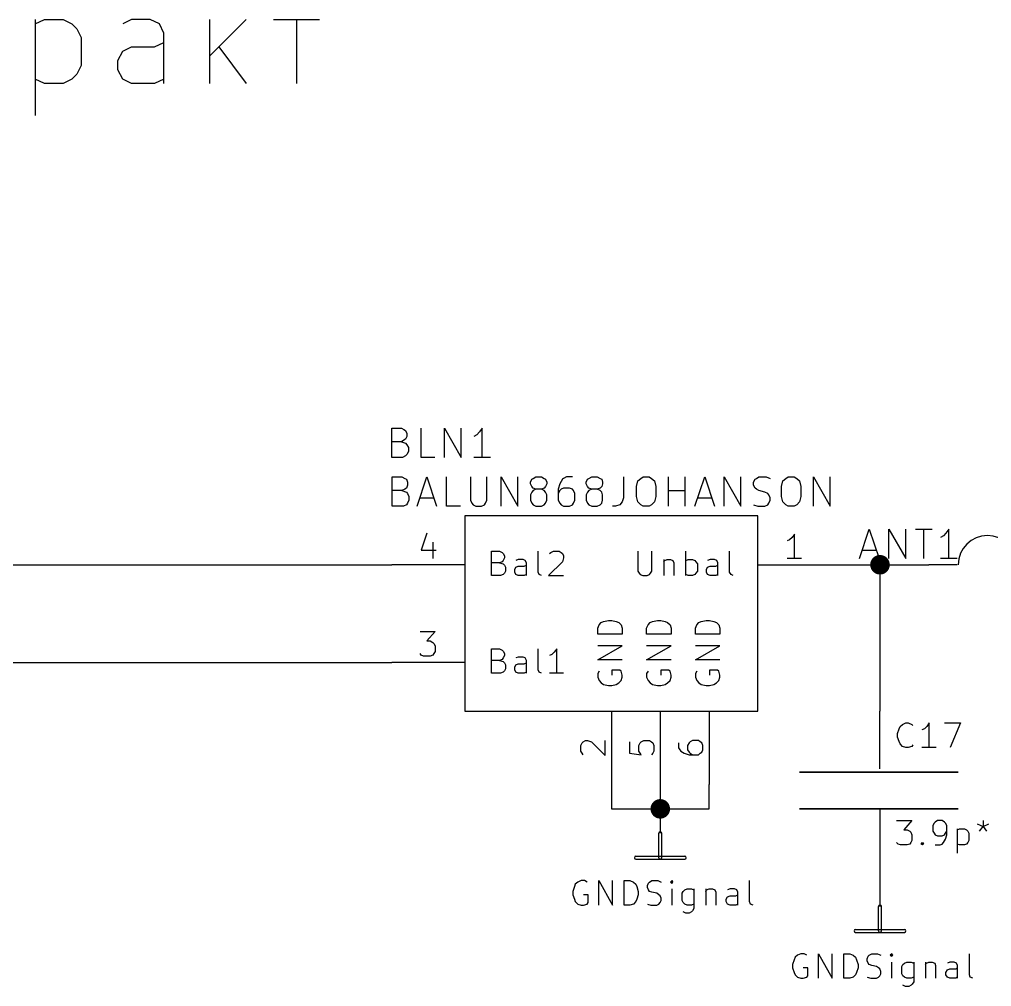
# Model space of a CAD drawing. Extents: x 10 to 584, y -410 to -10.
# Drawn here: x 423.6 to 474.2, y -167 to -116.7 of the extents above; entities that cross this region are included whole.
import ezdxf

# ---------------------------------------------------------------- set-up
doc = ezdxf.new("R2010")
doc.units = 0
doc.header["$MEASUREMENT"] = 0
doc.layers.add('BLACK', color=7, linetype='CONTINUOUS')

msp = doc.modelspace()

# ---------------------------------------------------------------- linework, layer by layer
at = {"layer": 'Black'}
for p, q in [((424.434, -116.662), (424.434, -121.666)), ((424.434, -116.891), (424.917, -116.662)), ((424.917, -116.662), (425.882, -116.662)), ((425.882, -116.662), (426.339, -116.891)), ((429.438, -116.662), (428.981, -116.891)), ((430.403, -116.662), (429.438, -116.662)), ((430.886, -116.891), (430.403, -116.662)), ((433.502, -116.662), (433.502, -119.99)), ((435.407, -116.662), (433.502, -118.567)), ((436.829, -116.662), (439.217, -116.662)), ((438.023, -116.662), (438.023, -119.99)), ((426.339, -116.891), (426.593, -117.145)), ((426.593, -117.145), (426.822, -117.602)), ((431.114, -117.373), (430.886, -116.891)), ((426.822, -117.602), (426.822, -119.05)), ((431.114, -119.99), (431.114, -117.373)), ((428.727, -118.796), (428.981, -118.313)), ((428.981, -118.313), (429.438, -118.085)), ((429.438, -118.085), (430.632, -118.085)), ((430.632, -118.085), (431.114, -117.856)), ((433.984, -118.085), (435.407, -119.99)), ((428.727, -119.278), (428.727, -118.796)), ((426.822, -119.05), (426.593, -119.507)), ((428.981, -119.761), (428.727, -119.278)), ((424.917, -119.99), (424.434, -119.761)), ((426.339, -119.761), (425.882, -119.99)), ((426.593, -119.507), (426.339, -119.761)), ((429.438, -119.99), (428.981, -119.761)), ((431.114, -119.761), (430.632, -119.99)), ((425.882, -119.99), (424.917, -119.99)), ((430.632, -119.99), (429.438, -119.99)), ((442.976, -139.446), (442.976, -137.922)), ((442.976, -137.922), (443.484, -137.922)), ((443.484, -137.922), (443.611, -137.998)), ((443.611, -137.998), (443.687, -138.049)), ((443.687, -138.049), (443.763, -138.201)), ((444.5, -139.446), (444.5, -137.922)), ((445.719, -139.446), (445.719, -137.922)), ((445.719, -137.922), (446.583, -139.446)), ((446.583, -139.446), (446.583, -137.922)), ((447.675, -137.922), (447.548, -138.125)), ((447.675, -139.446), (447.675, -137.922)), ((443.611, -138.557), (443.484, -138.633)), ((443.687, -138.506), (443.611, -138.557)), ((443.763, -138.354), (443.687, -138.506)), ((443.763, -138.201), (443.763, -138.354)), ((447.396, -138.278), (447.243, -138.354)), ((447.548, -138.125), (447.396, -138.278)), ((443.484, -138.633), (442.976, -138.633)), ((443.484, -138.633), (443.687, -138.709)), ((443.687, -138.709), (443.763, -138.786)), ((443.763, -138.786), (443.84, -138.938)), ((443.84, -138.938), (443.84, -139.141)), ((443.535, -139.446), (442.976, -139.446)), ((443.687, -139.37), (443.535, -139.446)), ((443.763, -139.294), (443.687, -139.37)), ((443.84, -139.141), (443.763, -139.294)), ((445.211, -139.446), (444.5, -139.446)), ((448.107, -139.446), (447.243, -139.446)), ((443.001, -141.986), (443.001, -140.462)), ((443.001, -140.462), (443.509, -140.462)), ((443.509, -140.462), (443.662, -140.538)), ((443.662, -140.538), (443.738, -140.589)), ((444.297, -141.986), (444.805, -140.462)), ((444.805, -140.462), (445.313, -141.986)), ((445.821, -141.986), (445.821, -140.462)), ((447.065, -140.462), (447.065, -141.681)), ((447.929, -141.681), (447.929, -140.462)), ((448.666, -141.986), (448.666, -140.462)), ((448.666, -140.462), (449.529, -141.986)), ((449.529, -141.986), (449.529, -140.462)), ((450.266, -140.589), (450.342, -140.538)), ((450.342, -140.538), (450.469, -140.462)), ((450.469, -140.462), (450.774, -140.462)), ((450.774, -140.462), (450.901, -140.538)), ((450.901, -140.538), (450.977, -140.589)), ((451.917, -140.538), (451.866, -140.589)), ((452.069, -140.462), (451.917, -140.538)), ((452.374, -140.462), (452.069, -140.462)), ((453.161, -140.589), (453.238, -140.538)), ((453.238, -140.538), (453.39, -140.462)), ((453.39, -140.462), (453.669, -140.462)), ((453.669, -140.462), (453.822, -140.538)), ((453.822, -140.538), (453.898, -140.589)), ((455.041, -140.462), (455.041, -141.554)), ((455.778, -140.665), (455.93, -140.538)), ((455.93, -140.538), (456.057, -140.462)), ((456.057, -140.462), (456.362, -140.462)), ((456.362, -140.462), (456.489, -140.538)), ((456.489, -140.538), (456.641, -140.665)), ((457.378, -141.986), (457.378, -140.462)), ((458.241, -141.986), (458.241, -140.462)), ((458.749, -141.986), (459.257, -140.462)), ((459.257, -140.462), (459.765, -141.986)), ((460.273, -141.986), (460.273, -140.462)), ((460.273, -140.462), (461.137, -141.986)), ((461.137, -141.986), (461.137, -140.462)), ((461.874, -140.589), (461.95, -140.538)), ((461.95, -140.538), (462.077, -140.462)), ((462.077, -140.462), (462.458, -140.462)), ((462.458, -140.462), (462.661, -140.538)), ((463.321, -140.665), (463.474, -140.538)), ((463.474, -140.538), (463.601, -140.462)), ((463.601, -140.462), (463.906, -140.462)), ((463.906, -140.462), (464.058, -140.538)), ((464.058, -140.538), (464.185, -140.665)), ((464.922, -141.986), (464.922, -140.462)), ((464.922, -140.462), (465.785, -141.986)), ((465.785, -141.986), (465.785, -140.462)), ((443.738, -141.046), (443.662, -141.097)), ((443.738, -140.589), (443.789, -140.741)), ((443.789, -140.894), (443.738, -141.046)), ((443.789, -140.741), (443.789, -140.894)), ((450.19, -140.741), (450.266, -140.589)), ((450.19, -140.818), (450.19, -140.741)), ((450.266, -140.97), (450.19, -140.818)), ((450.342, -141.046), (450.266, -140.97)), ((450.469, -141.097), (450.342, -141.046)), ((450.901, -141.046), (450.774, -141.097)), ((450.977, -140.97), (450.901, -141.046)), ((450.977, -140.589), (451.053, -140.741)), ((451.053, -140.818), (450.977, -140.97)), ((451.053, -140.741), (451.053, -140.818)), ((451.714, -140.818), (451.637, -141.097)), ((451.866, -140.589), (451.714, -140.818)), ((451.917, -141.046), (451.79, -141.097)), ((452.222, -141.046), (451.917, -141.046)), ((452.374, -141.097), (452.222, -141.046)), ((453.085, -140.741), (453.161, -140.589)), ((453.085, -140.818), (453.085, -140.741)), ((453.161, -140.97), (453.085, -140.818)), ((453.238, -141.046), (453.161, -140.97)), ((453.39, -141.097), (453.238, -141.046)), ((453.822, -141.046), (453.669, -141.097)), ((453.898, -140.97), (453.822, -141.046)), ((453.898, -140.589), (453.949, -140.741)), ((453.949, -140.818), (453.898, -140.97)), ((453.949, -140.741), (453.949, -140.818)), ((455.701, -140.97), (455.778, -140.665)), ((455.701, -141.478), (455.701, -140.97)), ((456.641, -140.665), (456.717, -140.97)), ((456.717, -140.97), (456.717, -141.478)), ((461.797, -140.741), (461.874, -140.589)), ((461.797, -140.894), (461.797, -140.741)), ((461.874, -141.046), (461.797, -140.894)), ((461.95, -141.097), (461.874, -141.046)), ((463.245, -140.97), (463.321, -140.665)), ((463.245, -141.478), (463.245, -140.97)), ((464.185, -140.665), (464.261, -140.97)), ((464.261, -140.97), (464.261, -141.478)), ((443.509, -141.173), (443.001, -141.173)), ((443.662, -141.097), (443.509, -141.173)), ((443.509, -141.173), (443.738, -141.249)), ((443.738, -141.249), (443.789, -141.326)), ((443.789, -141.326), (443.865, -141.478)), ((443.865, -141.478), (443.865, -141.681)), ((444.449, -141.554), (445.186, -141.554)), ((450.266, -141.249), (450.19, -141.402)), ((450.19, -141.402), (450.19, -141.681)), ((450.342, -141.173), (450.266, -141.249)), ((450.469, -141.097), (450.342, -141.173)), ((450.774, -141.097), (450.469, -141.097)), ((450.901, -141.173), (450.774, -141.097)), ((450.977, -141.249), (450.901, -141.173)), ((451.053, -141.402), (450.977, -141.249)), ((451.053, -141.681), (451.053, -141.402)), ((451.637, -141.097), (451.637, -141.681)), ((451.714, -141.173), (451.637, -141.326)), ((451.79, -141.097), (451.714, -141.173)), ((452.425, -141.173), (452.374, -141.097)), ((452.501, -141.326), (452.425, -141.173)), ((452.501, -141.681), (452.501, -141.326)), ((453.161, -141.249), (453.085, -141.402)), ((453.085, -141.402), (453.085, -141.681)), ((453.238, -141.173), (453.161, -141.249)), ((453.39, -141.097), (453.238, -141.173)), ((453.669, -141.097), (453.39, -141.097)), ((453.822, -141.173), (453.669, -141.097)), ((453.898, -141.249), (453.822, -141.173)), ((453.949, -141.402), (453.898, -141.249)), ((453.949, -141.681), (453.949, -141.402)), ((455.041, -141.554), (454.965, -141.757)), ((455.778, -141.757), (455.701, -141.478)), ((456.717, -141.478), (456.641, -141.757)), ((457.378, -141.173), (458.241, -141.173)), ((458.902, -141.554), (459.613, -141.554)), ((462.077, -141.173), (461.95, -141.097)), ((462.382, -141.249), (462.077, -141.173)), ((462.534, -141.326), (462.382, -141.249)), ((462.585, -141.402), (462.534, -141.326)), ((462.661, -141.554), (462.585, -141.402)), ((462.661, -141.681), (462.661, -141.554)), ((463.321, -141.757), (463.245, -141.478)), ((464.261, -141.478), (464.185, -141.757)), ((443.586, -141.986), (443.001, -141.986)), ((443.738, -141.91), (443.586, -141.986)), ((443.789, -141.834), (443.738, -141.91)), ((443.865, -141.681), (443.789, -141.834)), ((446.557, -141.986), (445.821, -141.986)), ((447.065, -141.681), (447.142, -141.834)), ((447.142, -141.834), (447.218, -141.91)), ((447.218, -141.91), (447.345, -141.986)), ((447.345, -141.986), (447.65, -141.986)), ((447.65, -141.986), (447.802, -141.91)), ((447.802, -141.91), (447.853, -141.834)), ((447.853, -141.834), (447.929, -141.681)), ((450.19, -141.681), (450.266, -141.834)), ((450.266, -141.834), (450.342, -141.91)), ((450.342, -141.91), (450.469, -141.986)), ((450.469, -141.986), (450.774, -141.986)), ((450.774, -141.986), (450.901, -141.91)), ((450.901, -141.91), (450.977, -141.834)), ((450.977, -141.834), (451.053, -141.681)), ((451.637, -141.681), (451.714, -141.834)), ((451.714, -141.834), (451.79, -141.91)), ((451.79, -141.91), (451.917, -141.986)), ((451.917, -141.986), (452.222, -141.986)), ((452.222, -141.986), (452.374, -141.91)), ((452.374, -141.91), (452.425, -141.834)), ((452.425, -141.834), (452.501, -141.681)), ((453.085, -141.681), (453.161, -141.834)), ((453.161, -141.834), (453.238, -141.91)), ((453.238, -141.91), (453.39, -141.986)), ((453.39, -141.986), (453.669, -141.986)), ((453.669, -141.986), (453.822, -141.91)), ((453.822, -141.91), (453.898, -141.834)), ((453.898, -141.834), (453.949, -141.681)), ((454.609, -141.986), (454.457, -141.986)), ((454.838, -141.91), (454.609, -141.986)), ((454.965, -141.757), (454.838, -141.91)), ((455.93, -141.91), (455.778, -141.757)), ((456.057, -141.986), (455.93, -141.91)), ((456.362, -141.986), (456.057, -141.986)), ((456.489, -141.91), (456.362, -141.986)), ((456.641, -141.757), (456.489, -141.91)), ((461.797, -141.91), (462.026, -141.986)), ((462.026, -141.986), (462.382, -141.986)), ((462.382, -141.986), (462.534, -141.91)), ((462.534, -141.91), (462.585, -141.834)), ((462.585, -141.834), (462.661, -141.681)), ((463.474, -141.91), (463.321, -141.757)), ((463.601, -141.986), (463.474, -141.91)), ((463.906, -141.986), (463.601, -141.986)), ((464.058, -141.91), (463.906, -141.986)), ((464.185, -141.757), (464.058, -141.91)), ((446.786, -142.494), (446.786, -152.654)), ((462.026, -142.494), (446.786, -142.494)), ((462.026, -152.654), (462.026, -142.494)), ((444.805, -143.383), (444.5, -144.272)), ((463.804, -143.612), (463.677, -143.739)), ((463.931, -143.434), (463.804, -143.612)), ((463.931, -144.704), (463.931, -143.434)), ((467.309, -144.704), (467.817, -143.18)), ((467.817, -143.18), (468.325, -144.704)), ((468.833, -144.704), (468.833, -143.18)), ((468.833, -143.18), (469.722, -144.704)), ((469.722, -144.704), (469.722, -143.18)), ((470.23, -143.18), (471.094, -143.18)), ((470.662, -144.704), (470.662, -143.18)), ((471.678, -143.535), (471.526, -143.612)), ((471.805, -143.383), (471.678, -143.535)), ((471.957, -143.18), (471.805, -143.383)), ((471.957, -144.704), (471.957, -143.18)), ((445.11, -143.866), (445.11, -144.704)), ((463.677, -143.739), (463.55, -143.789)), ((444.5, -144.272), (445.287, -144.272)), ((448.158, -145.593), (448.158, -144.323)), ((448.158, -144.323), (448.589, -144.323)), ((448.589, -144.323), (448.716, -144.399)), ((448.716, -144.399), (448.767, -144.45)), ((448.767, -144.45), (448.843, -144.577)), ((448.843, -144.577), (448.843, -144.678)), ((450.596, -145.415), (450.596, -144.323)), ((451.18, -144.45), (451.256, -144.399)), ((451.256, -144.399), (451.383, -144.323)), ((451.383, -144.323), (451.688, -144.323)), ((451.688, -144.323), (451.79, -144.399)), ((451.79, -144.399), (451.866, -144.45)), ((451.866, -144.45), (451.917, -144.577)), ((451.917, -144.577), (451.917, -144.678)), ((455.778, -144.323), (455.778, -145.364)), ((456.514, -145.364), (456.514, -144.323)), ((458.267, -145.593), (458.267, -144.323)), ((460.553, -145.415), (460.553, -144.323)), ((467.462, -144.272), (468.198, -144.272)), ((379.73, -145.034), (442.976, -145.034)), ((446.786, -145.034), (442.976, -145.034)), ((448.589, -144.932), (448.158, -144.932)), ((448.716, -144.882), (448.589, -144.932)), ((448.589, -144.932), (448.767, -144.983)), ((448.767, -144.805), (448.716, -144.882)), ((448.843, -144.678), (448.767, -144.805)), ((448.767, -144.983), (448.843, -145.059)), ((448.843, -145.059), (448.894, -145.161)), ((449.555, -144.755), (449.428, -144.805)), ((449.428, -145.161), (449.555, -145.11)), ((449.809, -144.755), (449.555, -144.755)), ((449.555, -145.11), (449.859, -145.11)), ((449.91, -144.805), (449.809, -144.755)), ((449.859, -145.11), (449.986, -145.059)), ((449.986, -144.932), (449.91, -144.805)), ((449.986, -145.593), (449.986, -144.932)), ((451.866, -144.882), (451.129, -145.593)), ((451.917, -144.678), (451.866, -144.882)), ((457.124, -144.755), (457.124, -145.593)), ((457.124, -144.882), (457.175, -144.805)), ((457.175, -144.805), (457.302, -144.755)), ((457.302, -144.755), (457.479, -144.755)), ((457.479, -144.755), (457.606, -144.805)), ((457.606, -144.805), (457.657, -144.932)), ((457.657, -144.932), (457.657, -145.593)), ((458.267, -144.805), (458.394, -144.755)), ((458.394, -144.755), (458.622, -144.755)), ((458.622, -144.755), (458.749, -144.805)), ((458.749, -144.805), (458.8, -144.882)), ((458.8, -144.882), (458.876, -144.983)), ((458.876, -144.983), (458.876, -145.364)), ((459.537, -144.755), (459.41, -144.805)), ((459.41, -145.161), (459.537, -145.11)), ((459.765, -144.755), (459.537, -144.755)), ((459.537, -145.11), (459.842, -145.11)), ((459.892, -144.805), (459.765, -144.755)), ((459.842, -145.11), (459.943, -145.059)), ((459.943, -144.932), (459.892, -144.805)), ((459.943, -145.593), (459.943, -144.932)), ((462.026, -145.034), (465.836, -145.034)), ((464.287, -144.704), (463.55, -144.704)), ((465.836, -145.034), (470.916, -145.034)), ((468.376, -145.034), (468.376, -152.654)), ((472.389, -145.034), (470.916, -145.034)), ((472.389, -144.704), (471.526, -144.704)), ((448.64, -145.593), (448.158, -145.593)), ((448.767, -145.542), (448.64, -145.593)), ((448.843, -145.466), (448.767, -145.542)), ((448.894, -145.364), (448.843, -145.466)), ((448.894, -145.161), (448.894, -145.364)), ((449.377, -145.288), (449.428, -145.161)), ((449.377, -145.415), (449.377, -145.288)), ((449.428, -145.542), (449.377, -145.415)), ((449.555, -145.593), (449.428, -145.542)), ((449.859, -145.593), (449.555, -145.593)), ((449.986, -145.542), (449.859, -145.593)), ((450.647, -145.542), (450.596, -145.415)), ((450.774, -145.593), (450.647, -145.542)), ((451.129, -145.593), (451.917, -145.593)), ((455.778, -145.364), (455.854, -145.466)), ((455.854, -145.466), (455.905, -145.542)), ((455.905, -145.542), (456.032, -145.593)), ((456.032, -145.593), (456.26, -145.593)), ((456.26, -145.593), (456.387, -145.542)), ((456.387, -145.542), (456.438, -145.466)), ((456.438, -145.466), (456.514, -145.364)), ((458.394, -145.593), (458.267, -145.542)), ((458.622, -145.593), (458.394, -145.593)), ((458.749, -145.542), (458.622, -145.593)), ((458.8, -145.466), (458.749, -145.542)), ((458.876, -145.364), (458.8, -145.466)), ((459.359, -145.288), (459.41, -145.161)), ((459.359, -145.415), (459.359, -145.288)), ((459.41, -145.542), (459.359, -145.415)), ((459.537, -145.593), (459.41, -145.542)), ((459.842, -145.593), (459.537, -145.593)), ((459.943, -145.542), (459.842, -145.593)), ((460.629, -145.542), (460.553, -145.415)), ((460.731, -145.593), (460.629, -145.542)), ((453.695, -148.336), (453.771, -148.158)), ((453.771, -148.158), (453.873, -148.031)), ((453.873, -148.031), (454, -147.98)), ((454, -147.98), (454.254, -147.93)), ((454.254, -147.93), (454.431, -147.93)), ((454.431, -147.93), (454.66, -147.98)), ((454.66, -147.98), (454.787, -148.031)), ((454.787, -148.031), (454.914, -148.158)), ((454.914, -148.158), (454.965, -148.336)), ((456.235, -148.336), (456.311, -148.158)), ((456.311, -148.158), (456.413, -148.031)), ((456.413, -148.031), (456.54, -147.98)), ((456.54, -147.98), (456.794, -147.93)), ((456.794, -147.93), (456.971, -147.93)), ((456.971, -147.93), (457.2, -147.98)), ((457.2, -147.98), (457.327, -148.031)), ((457.327, -148.031), (457.454, -148.158)), ((457.454, -148.158), (457.505, -148.336)), ((458.775, -148.336), (458.851, -148.158)), ((458.851, -148.158), (458.953, -148.031)), ((458.953, -148.031), (459.08, -147.98)), ((459.08, -147.98), (459.334, -147.93)), ((459.334, -147.93), (459.511, -147.93)), ((459.511, -147.93), (459.74, -147.98)), ((459.74, -147.98), (459.867, -148.031)), ((459.867, -148.031), (459.994, -148.158)), ((459.994, -148.158), (460.045, -148.336)), ((444.449, -148.514), (445.237, -148.514)), ((445.237, -148.514), (444.805, -148.996)), ((453.695, -148.641), (453.695, -148.336)), ((454.965, -148.641), (453.695, -148.641)), ((454.965, -148.336), (454.965, -148.641)), ((456.235, -148.641), (456.235, -148.336)), ((457.505, -148.641), (456.235, -148.641)), ((457.505, -148.336), (457.505, -148.641)), ((458.775, -148.641), (458.775, -148.336)), ((460.045, -148.641), (458.775, -148.641)), ((460.045, -148.336), (460.045, -148.641)), ((444.805, -148.996), (444.983, -148.996)), ((444.983, -148.996), (445.11, -149.073)), ((445.11, -149.073), (445.16, -149.123)), ((445.16, -149.123), (445.237, -149.25)), ((444.5, -149.733), (444.449, -149.657)), ((445.16, -149.657), (445.11, -149.733)), ((445.237, -149.555), (445.16, -149.657)), ((445.237, -149.25), (445.237, -149.555)), ((448.158, -150.673), (448.158, -149.403)), ((448.158, -149.403), (448.589, -149.403)), ((448.589, -149.403), (448.716, -149.479)), ((448.716, -149.479), (448.767, -149.53)), ((448.767, -149.53), (448.843, -149.657)), ((448.843, -149.657), (448.843, -149.758)), ((450.596, -150.495), (450.596, -149.403)), ((451.434, -149.581), (451.307, -149.708)), ((451.561, -149.403), (451.434, -149.581)), ((451.561, -150.673), (451.561, -149.403)), ((453.695, -149.987), (454.965, -149.25)), ((454.965, -149.25), (453.695, -149.25)), ((456.235, -149.987), (457.505, -149.25)), ((457.505, -149.25), (456.235, -149.25)), ((458.775, -149.987), (460.045, -149.25)), ((460.045, -149.25), (458.775, -149.25)), ((379.73, -150.114), (442.976, -150.114)), ((446.786, -150.114), (442.976, -150.114)), ((444.627, -149.784), (444.5, -149.733)), ((444.983, -149.784), (444.627, -149.784)), ((445.11, -149.733), (444.983, -149.784)), ((448.589, -150.012), (448.158, -150.012)), ((448.716, -149.962), (448.589, -150.012)), ((448.589, -150.012), (448.767, -150.063)), ((448.767, -149.885), (448.716, -149.962)), ((448.843, -149.758), (448.767, -149.885)), ((448.767, -150.063), (448.843, -150.139)), ((448.843, -150.139), (448.894, -150.241)), ((449.555, -149.835), (449.428, -149.885)), ((449.428, -150.241), (449.555, -150.19)), ((449.809, -149.835), (449.555, -149.835)), ((449.555, -150.19), (449.859, -150.19)), ((449.91, -149.885), (449.809, -149.835)), ((449.859, -150.19), (449.986, -150.139)), ((449.986, -150.012), (449.91, -149.885)), ((449.986, -150.673), (449.986, -150.012)), ((451.307, -149.708), (451.18, -149.758)), ((454.965, -149.987), (453.695, -149.987)), ((457.505, -149.987), (456.235, -149.987)), ((460.045, -149.987), (458.775, -149.987)), ((448.64, -150.673), (448.158, -150.673)), ((448.767, -150.622), (448.64, -150.673)), ((448.843, -150.546), (448.767, -150.622)), ((448.894, -150.444), (448.843, -150.546)), ((448.894, -150.241), (448.894, -150.444)), ((449.377, -150.368), (449.428, -150.241)), ((449.377, -150.495), (449.377, -150.368)), ((449.428, -150.622), (449.377, -150.495)), ((449.555, -150.673), (449.428, -150.622)), ((449.859, -150.673), (449.555, -150.673)), ((449.986, -150.622), (449.859, -150.673)), ((450.647, -150.622), (450.596, -150.495)), ((450.774, -150.673), (450.647, -150.622)), ((451.917, -150.673), (451.18, -150.673)), ((453.771, -150.571), (453.695, -150.698)), ((453.695, -150.698), (453.695, -150.876)), ((454.838, -150.52), (454.431, -150.52)), ((454.431, -150.52), (454.431, -150.774)), ((454.914, -150.571), (454.838, -150.52)), ((454.965, -150.774), (454.914, -150.571)), ((456.311, -150.571), (456.235, -150.698)), ((456.235, -150.698), (456.235, -150.876)), ((457.378, -150.52), (456.971, -150.52)), ((456.971, -150.52), (456.971, -150.774)), ((457.454, -150.571), (457.378, -150.52)), ((457.505, -150.774), (457.454, -150.571)), ((458.851, -150.571), (458.775, -150.698)), ((458.775, -150.698), (458.775, -150.876)), ((459.918, -150.52), (459.511, -150.52)), ((459.511, -150.52), (459.511, -150.774)), ((459.994, -150.571), (459.918, -150.52)), ((460.045, -150.774), (459.994, -150.571)), ((453.695, -150.876), (453.771, -151.054)), ((453.771, -151.054), (453.873, -151.181)), ((453.873, -151.181), (454, -151.257)), ((454.66, -151.257), (454.787, -151.181)), ((454.787, -151.181), (454.914, -151.054)), ((454.914, -151.054), (454.965, -150.876)), ((454.965, -150.876), (454.965, -150.774)), ((456.235, -150.876), (456.311, -151.054)), ((456.311, -151.054), (456.413, -151.181)), ((456.413, -151.181), (456.54, -151.257)), ((457.2, -151.257), (457.327, -151.181)), ((457.327, -151.181), (457.454, -151.054)), ((457.454, -151.054), (457.505, -150.876)), ((457.505, -150.876), (457.505, -150.774)), ((458.775, -150.876), (458.851, -151.054)), ((458.851, -151.054), (458.953, -151.181)), ((458.953, -151.181), (459.08, -151.257)), ((459.74, -151.257), (459.867, -151.181)), ((459.867, -151.181), (459.994, -151.054)), ((459.994, -151.054), (460.045, -150.876)), ((460.045, -150.876), (460.045, -150.774)), ((454, -151.257), (454.254, -151.308)), ((454.254, -151.308), (454.431, -151.308)), ((454.431, -151.308), (454.66, -151.257)), ((456.54, -151.257), (456.794, -151.308)), ((456.794, -151.308), (456.971, -151.308)), ((456.971, -151.308), (457.2, -151.257)), ((459.08, -151.257), (459.334, -151.308)), ((459.334, -151.308), (459.511, -151.308)), ((459.511, -151.308), (459.74, -151.257)), ((446.786, -152.654), (462.026, -152.654)), ((454.406, -152.654), (454.406, -156.464)), ((456.946, -152.654), (456.946, -156.464)), ((459.486, -152.654), (459.486, -156.464)), ((468.376, -155.651), (468.376, -152.654)), ((469.29, -153.822), (469.367, -153.568)), ((469.367, -153.568), (469.417, -153.441)), ((469.417, -153.441), (469.544, -153.34)), ((469.544, -153.34), (469.722, -153.264)), ((469.722, -153.264), (469.849, -153.264)), ((469.849, -153.264), (470.027, -153.34)), ((470.027, -153.34), (470.078, -153.391)), ((470.687, -153.568), (470.56, -153.619)), ((470.814, -153.441), (470.687, -153.568)), ((470.941, -153.264), (470.814, -153.441)), ((470.941, -154.534), (470.941, -153.264)), ((471.729, -153.264), (472.567, -153.264)), ((472.567, -153.264), (472.034, -154.534)), ((452.933, -154.254), (453.06, -154.178)), ((453.06, -154.178), (453.161, -154.178)), ((453.161, -154.178), (453.365, -154.254)), ((454.076, -154.965), (454.076, -154.178)), ((455.955, -154.254), (456.082, -154.178)), ((456.082, -154.178), (456.387, -154.178)), ((456.387, -154.178), (456.489, -154.254)), ((458.622, -154.178), (458.495, -154.254)), ((458.927, -154.178), (458.622, -154.178)), ((459.029, -154.254), (458.927, -154.178)), ((469.29, -154), (469.29, -153.822)), ((469.367, -154.229), (469.29, -154)), ((469.417, -154.356), (469.367, -154.229)), ((452.806, -154.432), (452.882, -154.305)), ((452.806, -154.737), (452.806, -154.432)), ((452.882, -154.838), (452.806, -154.737)), ((452.882, -154.305), (452.933, -154.254)), ((453.365, -154.254), (454.076, -154.965)), ((455.346, -154.254), (455.346, -154.838)), ((455.828, -154.432), (455.905, -154.305)), ((455.828, -154.737), (455.828, -154.432)), ((455.905, -154.838), (455.828, -154.737)), ((455.905, -154.305), (455.955, -154.254)), ((456.489, -154.254), (456.565, -154.305)), ((456.565, -154.305), (456.616, -154.432)), ((456.616, -154.737), (456.565, -154.838)), ((456.616, -154.432), (456.616, -154.737)), ((457.886, -154.305), (457.886, -154.559)), ((457.886, -154.559), (457.962, -154.661)), ((457.962, -154.661), (458.013, -154.737)), ((458.013, -154.737), (458.191, -154.838)), ((458.445, -154.305), (458.368, -154.432)), ((458.368, -154.432), (458.368, -154.661)), ((458.368, -154.661), (458.445, -154.788)), ((458.495, -154.254), (458.445, -154.305)), ((459.105, -154.305), (459.029, -154.254)), ((459.156, -154.432), (459.105, -154.305)), ((459.105, -154.788), (459.156, -154.661)), ((459.156, -154.661), (459.156, -154.432)), ((469.544, -154.483), (469.417, -154.356)), ((469.722, -154.534), (469.544, -154.483)), ((469.849, -154.534), (469.722, -154.534)), ((470.027, -154.483), (469.849, -154.534)), ((470.078, -154.407), (470.027, -154.483)), ((471.297, -154.534), (470.56, -154.534)), ((452.933, -154.915), (452.882, -154.838)), ((455.346, -154.838), (455.955, -154.915)), ((455.955, -154.915), (455.905, -154.838)), ((456.565, -154.838), (456.489, -154.915)), ((458.191, -154.838), (458.445, -154.915)), ((458.445, -154.788), (458.495, -154.838)), ((458.445, -154.915), (458.927, -154.915)), ((458.495, -154.838), (458.622, -154.915)), ((458.927, -154.915), (459.029, -154.838)), ((459.029, -154.838), (459.105, -154.788)), ((472.44, -155.829), (464.185, -155.829)), ((464.185, -155.829), (472.44, -155.829)), ((454.406, -156.464), (454.406, -157.734)), ((456.946, -156.464), (456.946, -159.004)), ((459.486, -157.734), (459.486, -156.464)), ((454.406, -157.734), (459.486, -157.734)), ((464.185, -157.734), (472.44, -157.734)), ((472.44, -157.734), (464.185, -157.734)), ((468.376, -157.785), (468.376, -160.782)), ((469.24, -158.344), (470.027, -158.344)), ((470.027, -158.344), (469.621, -158.826)), ((471.195, -158.471), (471.119, -158.598)), ((471.119, -158.598), (471.119, -158.902)), ((471.246, -158.42), (471.195, -158.471)), ((471.373, -158.344), (471.246, -158.42)), ((471.602, -158.344), (471.373, -158.344)), ((471.729, -158.42), (471.602, -158.344)), ((471.78, -158.471), (471.729, -158.42)), ((471.856, -158.598), (471.78, -158.471)), ((471.856, -159.08), (471.856, -158.598)), ((472.389, -158.775), (472.389, -160.045)), ((472.389, -158.826), (472.516, -158.775)), ((472.516, -158.775), (472.77, -158.775)), ((472.77, -158.775), (472.872, -158.826)), ((473.431, -158.521), (473.735, -158.648)), ((473.558, -158.902), (473.735, -158.648)), ((473.735, -158.344), (473.735, -158.648)), ((473.735, -158.648), (474.04, -158.521)), ((473.735, -158.648), (473.913, -158.902)), ((456.87, -160.274), (456.87, -159.004)), ((457.022, -160.274), (457.022, -159.004)), ((469.621, -158.826), (469.798, -158.826)), ((469.798, -158.826), (469.925, -158.902)), ((469.925, -158.902), (469.976, -158.953)), ((469.976, -158.953), (470.027, -159.08)), ((470.027, -159.08), (470.027, -159.385)), ((471.119, -158.902), (471.195, -159.004)), ((471.195, -159.004), (471.246, -159.08)), ((471.246, -159.08), (471.373, -159.131)), ((471.373, -159.131), (471.602, -159.131)), ((471.602, -159.131), (471.729, -159.08)), ((471.729, -159.08), (471.78, -159.004)), ((471.78, -159.004), (471.856, -158.902)), ((471.78, -159.309), (471.856, -159.08)), ((472.872, -158.826), (472.948, -158.902)), ((472.948, -158.902), (472.999, -159.004)), ((472.999, -159.004), (472.999, -159.385)), ((469.316, -159.563), (469.24, -159.487)), ((469.443, -159.614), (469.316, -159.563)), ((469.798, -159.614), (469.443, -159.614)), ((469.925, -159.563), (469.798, -159.614)), ((469.976, -159.487), (469.925, -159.563)), ((470.027, -159.385), (469.976, -159.487)), ((470.51, -159.563), (470.586, -159.487)), ((470.586, -159.614), (470.51, -159.563)), ((470.586, -159.487), (470.637, -159.563)), ((470.586, -159.487), (470.586, -159.614)), ((470.637, -159.563), (470.586, -159.614)), ((471.246, -159.614), (471.5, -159.614)), ((471.5, -159.614), (471.602, -159.563)), ((471.602, -159.563), (471.678, -159.487)), ((471.678, -159.487), (471.78, -159.309)), ((472.516, -159.614), (472.389, -159.563)), ((472.77, -159.614), (472.516, -159.614)), ((472.872, -159.563), (472.77, -159.614)), ((472.948, -159.487), (472.872, -159.563)), ((472.999, -159.385), (472.948, -159.487)), ((455.676, -160.198), (458.216, -160.198)), ((455.676, -160.35), (458.216, -160.35)), ((468.376, -160.782), (468.376, -162.814)), ((452.476, -161.773), (452.399, -162.027)), ((452.526, -161.646), (452.476, -161.773)), ((452.653, -161.544), (452.526, -161.646)), ((452.831, -161.468), (452.653, -161.544)), ((453.009, -161.468), (452.831, -161.468)), ((453.136, -161.544), (453.009, -161.468)), ((453.746, -162.738), (453.746, -161.468)), ((453.746, -161.468), (454.457, -162.738)), ((454.457, -162.738), (454.457, -161.468)), ((455.066, -162.738), (455.066, -161.468)), ((455.066, -161.468), (455.371, -161.468)), ((455.371, -161.468), (455.549, -161.544)), ((455.549, -161.544), (455.676, -161.646)), ((455.676, -161.646), (455.727, -161.773)), ((455.727, -161.773), (455.803, -162.027)), ((456.286, -161.722), (456.336, -161.595)), ((456.286, -161.823), (456.286, -161.722)), ((456.336, -161.95), (456.286, -161.823)), ((456.336, -161.595), (456.387, -161.544)), ((456.387, -161.544), (456.514, -161.468)), ((456.514, -161.468), (456.819, -161.468)), ((456.819, -161.468), (456.997, -161.544)), ((457.556, -161.468), (457.479, -161.544)), ((457.479, -161.544), (457.556, -161.595)), ((457.606, -161.544), (457.556, -161.468)), ((457.556, -161.468), (457.556, -161.595)), ((457.556, -161.595), (457.606, -161.544)), ((461.594, -162.56), (461.594, -161.468)), ((452.399, -162.027), (452.399, -162.204)), ((452.399, -162.204), (452.476, -162.433)), ((453.187, -162.204), (452.958, -162.204)), ((453.187, -162.611), (453.187, -162.204)), ((455.803, -162.204), (455.727, -162.433)), ((455.803, -162.027), (455.803, -162.204)), ((456.387, -162.027), (456.336, -161.95)), ((456.514, -162.077), (456.387, -162.027)), ((456.768, -162.128), (456.514, -162.077)), ((456.87, -162.204), (456.768, -162.128)), ((456.946, -162.255), (456.87, -162.204)), ((456.997, -162.382), (456.946, -162.255)), ((457.556, -162.738), (457.556, -161.9)), ((458.089, -162.128), (458.14, -162.027)), ((458.089, -162.509), (458.089, -162.128)), ((458.14, -162.027), (458.216, -161.95)), ((458.216, -161.95), (458.343, -161.9)), ((458.343, -161.9), (458.572, -161.9)), ((458.572, -161.9), (458.699, -161.95)), ((458.699, -161.9), (458.699, -162.916)), ((459.308, -161.9), (459.308, -162.738)), ((459.308, -162.027), (459.359, -161.95)), ((459.359, -161.95), (459.486, -161.9)), ((459.486, -161.9), (459.664, -161.9)), ((459.664, -161.9), (459.791, -161.95)), ((459.791, -161.95), (459.842, -162.077)), ((459.842, -162.077), (459.842, -162.738)), ((460.375, -162.433), (460.451, -162.306)), ((460.578, -161.9), (460.451, -161.95)), ((460.451, -162.306), (460.578, -162.255)), ((460.807, -161.9), (460.578, -161.9)), ((460.578, -162.255), (460.883, -162.255)), ((460.934, -161.95), (460.807, -161.9)), ((460.883, -162.255), (460.985, -162.204)), ((460.985, -162.077), (460.934, -161.95)), ((460.985, -162.738), (460.985, -162.077)), ((452.476, -162.433), (452.526, -162.56)), ((452.526, -162.56), (452.653, -162.687)), ((452.653, -162.687), (452.831, -162.738)), ((452.831, -162.738), (452.958, -162.738)), ((452.958, -162.738), (453.136, -162.687)), ((453.136, -162.687), (453.187, -162.611)), ((455.371, -162.738), (455.066, -162.738)), ((455.549, -162.687), (455.371, -162.738)), ((455.676, -162.56), (455.549, -162.687)), ((455.727, -162.433), (455.676, -162.56)), ((456.286, -162.687), (456.463, -162.738)), ((456.463, -162.738), (456.768, -162.738)), ((456.768, -162.738), (456.87, -162.687)), ((456.87, -162.687), (456.946, -162.611)), ((456.946, -162.611), (456.997, -162.509)), ((456.997, -162.509), (456.997, -162.382)), ((458.14, -162.611), (458.089, -162.509)), ((458.216, -162.687), (458.14, -162.611)), ((458.343, -162.738), (458.216, -162.687)), ((458.572, -162.738), (458.343, -162.738)), ((458.699, -162.687), (458.572, -162.738)), ((460.375, -162.56), (460.375, -162.433)), ((460.451, -162.687), (460.375, -162.56)), ((460.578, -162.738), (460.451, -162.687)), ((460.883, -162.738), (460.578, -162.738)), ((460.985, -162.687), (460.883, -162.738)), ((461.645, -162.687), (461.594, -162.56)), ((461.772, -162.738), (461.645, -162.687)), ((468.3, -164.084), (468.3, -162.814)), ((468.452, -164.084), (468.452, -162.814)), ((458.267, -163.17), (458.14, -163.093)), ((458.445, -163.17), (458.267, -163.17)), ((458.572, -163.093), (458.445, -163.17)), ((458.622, -163.043), (458.572, -163.093)), ((458.699, -162.916), (458.622, -163.043)), ((467.106, -164.008), (469.646, -164.008)), ((467.106, -164.16), (469.646, -164.16)), ((464.083, -165.354), (463.956, -165.456)), ((464.261, -165.278), (464.083, -165.354)), ((464.439, -165.278), (464.261, -165.278)), ((464.566, -165.354), (464.439, -165.278)), ((465.176, -166.548), (465.176, -165.278)), ((465.176, -165.278), (465.887, -166.548)), ((465.887, -166.548), (465.887, -165.278)), ((466.496, -166.548), (466.496, -165.278)), ((466.496, -165.278), (466.801, -165.278)), ((466.801, -165.278), (466.979, -165.354)), ((466.979, -165.354), (467.106, -165.456)), ((467.766, -165.405), (467.817, -165.354)), ((467.817, -165.354), (467.944, -165.278)), ((467.944, -165.278), (468.249, -165.278)), ((468.249, -165.278), (468.427, -165.354)), ((468.986, -165.278), (468.909, -165.354)), ((468.909, -165.354), (468.986, -165.405)), ((469.036, -165.354), (468.986, -165.278)), ((468.986, -165.278), (468.986, -165.405)), ((468.986, -165.405), (469.036, -165.354)), ((473.024, -166.37), (473.024, -165.278)), ((463.906, -165.583), (463.829, -165.837)), ((463.829, -165.837), (463.829, -166.014)), ((463.956, -165.456), (463.906, -165.583)), ((467.106, -165.456), (467.157, -165.583)), ((467.157, -165.583), (467.233, -165.837)), ((467.233, -165.837), (467.233, -166.014)), ((467.716, -165.532), (467.766, -165.405)), ((467.716, -165.633), (467.716, -165.532)), ((467.766, -165.76), (467.716, -165.633)), ((467.817, -165.837), (467.766, -165.76)), ((467.944, -165.887), (467.817, -165.837)), ((468.986, -166.548), (468.986, -165.71)), ((469.519, -165.938), (469.57, -165.837)), ((469.57, -165.837), (469.646, -165.76)), ((469.646, -165.76), (469.773, -165.71)), ((469.773, -165.71), (470.002, -165.71)), ((470.002, -165.71), (470.129, -165.76)), ((470.129, -165.71), (470.129, -166.726)), ((470.738, -165.71), (470.738, -166.548)), ((470.738, -165.837), (470.789, -165.76)), ((470.789, -165.76), (470.916, -165.71)), ((470.916, -165.71), (471.094, -165.71)), ((471.094, -165.71), (471.221, -165.76)), ((471.221, -165.76), (471.272, -165.887)), ((472.008, -165.71), (471.881, -165.76)), ((472.237, -165.71), (472.008, -165.71)), ((472.364, -165.76), (472.237, -165.71)), ((472.415, -165.887), (472.364, -165.76)), ((463.829, -166.014), (463.906, -166.243)), ((463.906, -166.243), (463.956, -166.37)), ((463.956, -166.37), (464.083, -166.497)), ((464.617, -166.014), (464.388, -166.014)), ((464.617, -166.421), (464.617, -166.014)), ((467.106, -166.37), (466.979, -166.497)), ((467.157, -166.243), (467.106, -166.37)), ((467.233, -166.014), (467.157, -166.243)), ((468.198, -165.938), (467.944, -165.887)), ((468.3, -166.014), (468.198, -165.938)), ((468.376, -166.065), (468.3, -166.014)), ((468.427, -166.192), (468.376, -166.065)), ((468.376, -166.421), (468.427, -166.319)), ((468.427, -166.319), (468.427, -166.192)), ((469.519, -166.319), (469.519, -165.938)), ((469.57, -166.421), (469.519, -166.319)), ((471.272, -165.887), (471.272, -166.548)), ((471.805, -166.243), (471.881, -166.116)), ((471.805, -166.37), (471.805, -166.243)), ((471.881, -166.497), (471.805, -166.37)), ((471.881, -166.116), (472.008, -166.065)), ((472.008, -166.065), (472.313, -166.065)), ((472.313, -166.065), (472.415, -166.014)), ((472.415, -166.548), (472.415, -165.887)), ((473.075, -166.497), (473.024, -166.37)), ((464.083, -166.497), (464.261, -166.548)), ((464.261, -166.548), (464.388, -166.548)), ((464.388, -166.548), (464.566, -166.497)), ((464.566, -166.497), (464.617, -166.421)), ((466.801, -166.548), (466.496, -166.548)), ((466.979, -166.497), (466.801, -166.548)), ((467.716, -166.497), (467.893, -166.548)), ((467.893, -166.548), (468.198, -166.548)), ((468.198, -166.548), (468.3, -166.497)), ((468.3, -166.497), (468.376, -166.421)), ((469.646, -166.497), (469.57, -166.421)), ((469.773, -166.548), (469.646, -166.497)), ((470.002, -166.548), (469.773, -166.548)), ((470.129, -166.497), (470.002, -166.548)), ((470.052, -166.853), (470.002, -166.903)), ((470.129, -166.726), (470.052, -166.853)), ((472.008, -166.548), (471.881, -166.497)), ((472.313, -166.548), (472.008, -166.548)), ((472.415, -166.497), (472.313, -166.548)), ((473.202, -166.548), (473.075, -166.497)), ((469.697, -166.98), (469.57, -166.903)), ((469.875, -166.98), (469.697, -166.98)), ((470.002, -166.903), (469.875, -166.98))]:
    msp.add_line(p, q, dxfattribs=at)
at = {"layer": 'Black', "const_width": 0.508}
for points in [[(468.122, -145.034, 1), (468.63, -145.034, 1)], [(456.692, -157.734, 1), (457.2, -157.734, 1)]]:
    msp.add_lwpolyline(points, format="xyb", close=True, dxfattribs=at)
at = {"layer": 'Black'}
for centre, radius, start, end in [((473.964, -145.034), 1.524, -359.9, -180.1), ((456.946, -159.004), 0.0762, 360, 540), ((455.676, -160.274), 0.0762, 90, 270), ((456.946, -160.274), 0.0762, 180, 360), ((458.216, -160.274), 0.0762, 270, 450), ((468.376, -162.814), 0.0762, 360, 540), ((467.106, -164.084), 0.0762, 90, 270), ((468.376, -164.084), 0.0762, 180, 360), ((469.646, -164.084), 0.0762, 270, 450)]:
    msp.add_arc(centre, radius, start, end, dxfattribs=at)

doc.saveas('drawing.dxf')
